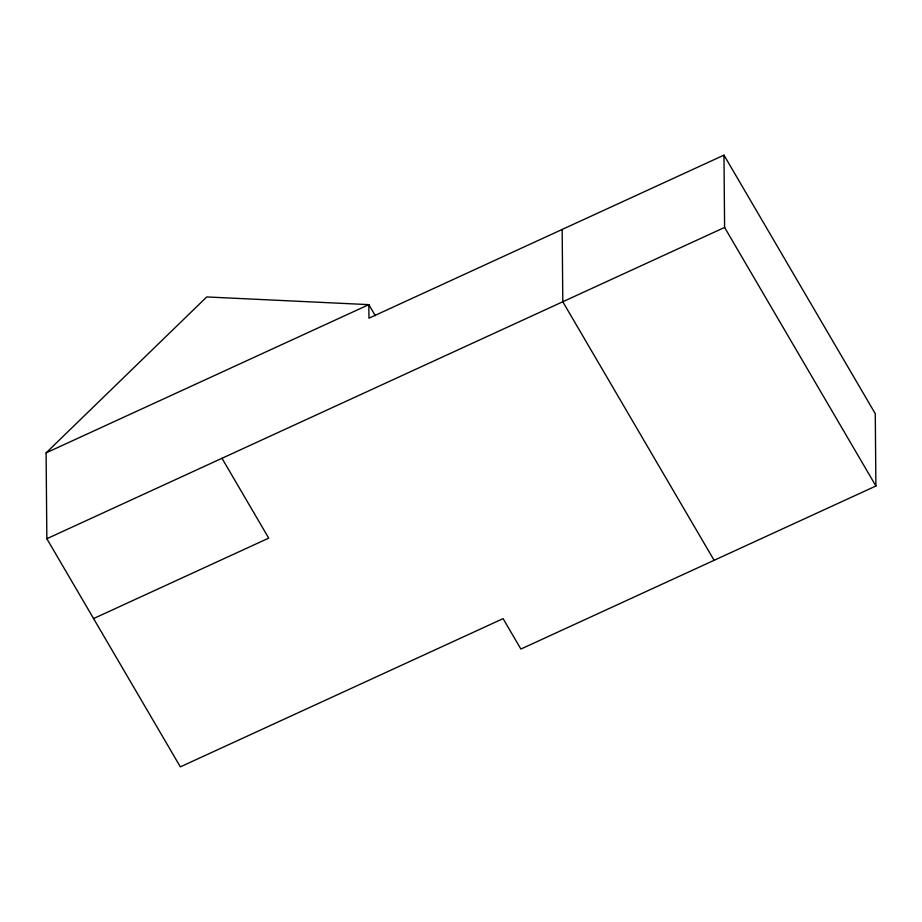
<?xml version="1.0" encoding="UTF-8"?>
<svg xmlns="http://www.w3.org/2000/svg" width="922" height="922" viewBox="0 0 922 922"><rect width="100%" height="100%" fill="white"/><g stroke="black" fill="none" stroke-linecap="round" stroke-linejoin="round"><path stroke-width="1.38" d="M46.1 452.875L368.835 304.64L368.95 318.194L723.966 155.138L875.266 413.69L875.9 485.998L520.884 649.053L503.089 618.627L180.355 766.862L46.849 538.725L46.1 452.875L206.759 296.942L368.835 304.64L375.312 315.704M46.849 538.725L724.6 227.434L723.966 155.138M93.571 618.57L268.717 538.125L221.983 458.28M724.6 227.434L875.9 485.998M714.101 560.311L562.8 301.748L562.166 229.451"/></g></svg>
